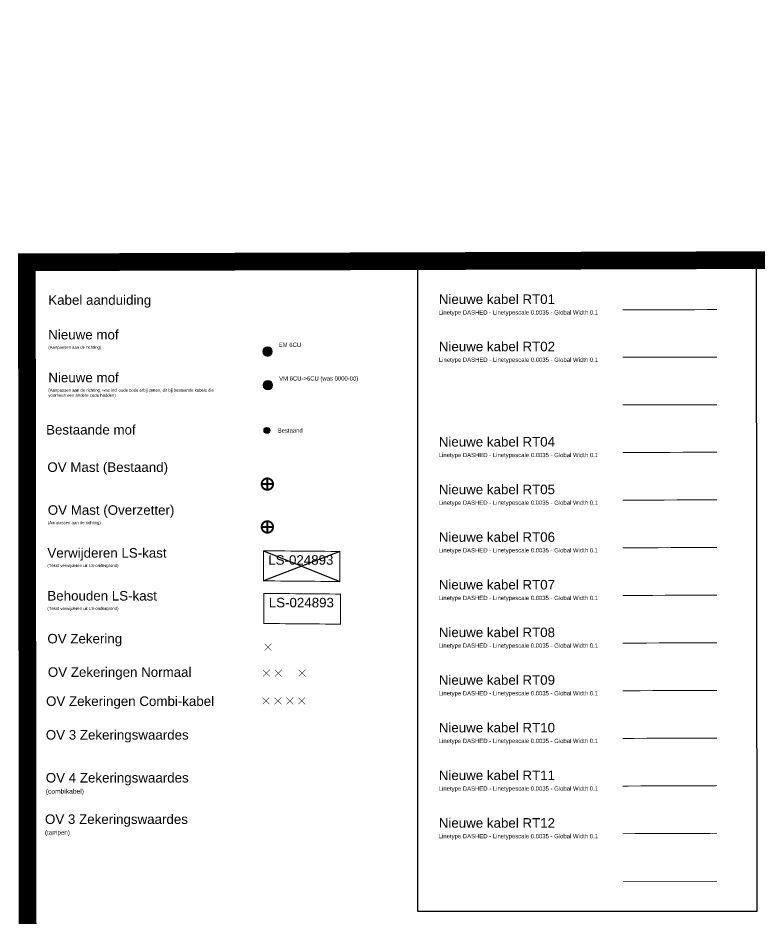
# Model space of a CAD drawing. Header units: metres. Extents: x 342 to 6270, y 11 to 2199.
# Drawn here: x 1016 to 1093.8, y 136.1 to 230.7 of the extents above; entities that cross this region are included whole.
import ezdxf
from ezdxf.enums import TextEntityAlignment as Align

# ---------------------------------------------------------------- set-up
doc = ezdxf.new("R2018")
doc.units = ezdxf.units.M
doc.linetypes.add('DASHED', pattern=[0.75, 0.5, -0.25])
for name, color, linetype, lineweight in [('01 - Bestaande kabel', 125, 'Continuous', 0), ('01 - Bestaande OV mast', 125, 'Continuous', 0), ('Aansluiting LS K01', 120, 'DASHED', 0), ('Aansluiting LS K02', 52, 'DASHED', 0), ('Aansluiting LS K03', 5, 'DASHED', 0), ('Aansluiting LS K06', 30, 'DASHED', 0), ('Aansluiting LS K07', 252, 'DASHED', 0), ('Aansluiting LS K08', 244, 'DASHED', 0), ('Aansluiting LS K09', 104, 'DASHED', 0), ('Aansluiting LS K10', 1, 'DASHED', 0), ('Aansluiting LS K11', 190, 'DASHED', 0), ('Aansluiting LS K12', 201, 'DASHED', 0), ('Knooppunt LS AM', 7, 'Continuous', 0)]:
    doc.layers.add(name, color=color, linetype=linetype, lineweight=lineweight)
doc.layers.add('01 - Station', color=7, linetype='Continuous')
doc.layers.add('Aansluiting LS K04', color=3, linetype='DASHED', lineweight=0, true_color=0x00f000)
doc.layers.add('Aansluiting LS K05', color=6, linetype='DASHED', lineweight=0, true_color=0xeb00eb)
doc.styles.get("Standard").update_dxf_attribs({"font": 'arial.ttf'})
doc.styles.add('TM-0.5', font='', dxfattribs={"height": 0.5})
doc.styles.get('TM-0.5').set_extended_font_data('Arial Nova Light')

# ---------------------------------------------------------------- blocks, each defined once
blk = doc.blocks.new('Lampie')
at = {"const_width": 0.2}
blk.add_lwpolyline([(-0.599, 0.03, 1.031433), (0.6, 0.009, 0.965968)], format="xyb", close=True, dxfattribs=at)
for points in [[(-0.6, 0.001), (0.6, 0.001)], [(0, 0.599), (0, -0.599)]]:
    blk.add_lwpolyline(points, dxfattribs=at)
blk = doc.blocks.new('*U205')
h = blk.add_hatch(color=0)
h.dxf.hatch_style = 1
h.paths.add_polyline_path([(0, 0.5), (0, -0.5, 0.414214), (0.5, 0, 0.414214)])
at = {"layer": '01 - Bestaande kabel'}
h = blk.add_hatch(color=256, dxfattribs=at)
h.dxf.hatch_style = 1
h.paths.add_polyline_path([(-0.5, 0, 0.414214), (0, -0.5), (0, 0.5, 0.414214)])
blk.add_lwpolyline([(0, 0.5), (0, -0.5)], dxfattribs=at)
at = {"layer": '01 - Station'}
blk.add_lwpolyline([(0, 0.5), (0, -0.5)], dxfattribs=at)
at = {"layer": 'Knooppunt LS AM'}
blk.add_circle((0, 0), 0.5, dxfattribs=at)
blk.add_attdef('MOF_TEKST', text='', height=0.45).set_placement((1.177, 0.933), align=Align.TOP_LEFT)
blk = doc.blocks.new('NIEUWE MOF')
h = blk.add_hatch(color=0)
h.dxf.hatch_style = 1
edge = h.paths.add_edge_path()
edge.add_arc((0, 0), 0.5, 0, 360)
at = {"layer": 'Knooppunt LS AM'}
blk.add_circle((0, 0), 0.5, dxfattribs=at)
blk.add_attdef('MOF_TEKST', text='', height=0.45).set_placement((1.177, 0.933), align=Align.TOP_LEFT)
blk = doc.blocks.new('BESTAANDE MOF')
at = {"layer": '01 - Bestaande kabel', "transparency": 33554687}
h = blk.add_hatch(color=256, dxfattribs=at)
h.dxf.hatch_style = 1
edge = h.paths.add_edge_path()
edge.add_arc((0, 0), 0.305, 0, 360)
at = {"color": 7, "true_color": 0xffffff}
blk.add_circle((0, 0), 0.305, dxfattribs=at)
blk.add_attdef('MOF_TEKST', text='', height=0.45, dxfattribs=at).set_placement((1.13, 0.212), align=Align.TOP_LEFT)
blk = doc.blocks.new('Zekering')
at = {"color": 0, "linetype": 'Continuous', "const_width": 0.05}
for points in [[(-0.364, 0.343), (0.353, -0.354)], [(-0.354, -0.354), (0.354, 0.354)]]:
    blk.add_lwpolyline(points, dxfattribs=at)
blk = doc.blocks.new('LS KAST VERWIJDEREN')
at = {"layer": '01 - Station', "const_width": 0.1}
blk.add_lwpolyline([(-4.014, 1.612), (4.014, 1.545), (4.014, -1.612), (-4.014, -1.545)], close=True, dxfattribs=at)
at = {"layer": '01 - Station'}
for points in [[(-4.014, 1.612), (4.014, -1.612)], [(4.014, 1.545), (-4.014, -1.545)]]:
    blk.add_lwpolyline(points, dxfattribs=at)
blk.add_attdef('LS_KAST', (-3.508, 0.15), '', height=1)
blk = doc.blocks.new('LS KAST BEHOUDEN')
at = {"layer": '01 - Station', "const_width": 0.1}
blk.add_lwpolyline([(-4.014, 1.612), (4.014, 1.545), (4.014, -1.612), (-4.014, -1.545)], close=True, dxfattribs=at)
blk.add_attdef('LS_KAST', (-3.508, 0.15), '', height=1)
blk = doc.blocks.new('OV Combi')
for p in [(0, 0), (1.25, 0), (2.5, 0), (3.75, 0)]:
    blk.add_blockref('Zekering', p)
blk = doc.blocks.new('OV Normaal')
at = {"color": 0}
for p in [(0.005, 0.005), (1.255, 0.005), (3.755, 0.005)]:
    blk.add_blockref('Zekering', p, dxfattribs=at)

msp = doc.modelspace()

# ---------------------------------------------------------------- linework, layer by layer
msp.add_lwpolyline([(1057.91407, 205.21048), (1057.91407, 136.94292), (1093.54502, 136.94292), (1093.45919, 205.25769)])
at = {"layer": '01 - Bestaande kabel', "const_width": 0.1}
msp.add_lwpolyline([(1079.4567, 140.05792), (1089.33089, 140.05792)], dxfattribs=at)
at = {"layer": 'Aansluiting LS K01', "ltscale": 0.0035, "const_width": 0.1}
msp.add_lwpolyline([(1079.44716, 200.01995), (1089.33089, 200.05767)], dxfattribs=at)
at = {"layer": 'Aansluiting LS K02', "ltscale": 0.0035, "const_width": 0.1}
msp.add_lwpolyline([(1079.44716, 195.05767), (1089.33089, 195.05767)], dxfattribs=at)
at = {"layer": 'Aansluiting LS K03', "ltscale": 0.0035, "const_width": 0.1}
msp.add_lwpolyline([(1079.44716, 190.05767), (1089.33089, 190.05767)], dxfattribs=at)
at = {"layer": 'Aansluiting LS K04', "ltscale": 0.0035, "const_width": 0.1}
msp.add_lwpolyline([(1079.44716, 185.05767), (1089.33089, 185.09538)], dxfattribs=at)
at = {"layer": 'Aansluiting LS K05', "ltscale": 0.0035, "const_width": 0.1}
msp.add_lwpolyline([(1079.44716, 180.05767), (1089.33089, 180.09538)], dxfattribs=at)
at = {"layer": 'Aansluiting LS K06', "ltscale": 0.0035, "const_width": 0.1}
msp.add_lwpolyline([(1079.44716, 175.05767), (1089.33089, 175.09538)], dxfattribs=at)
at = {"layer": 'Aansluiting LS K07', "ltscale": 0.0035, "const_width": 0.1}
msp.add_lwpolyline([(1079.44716, 170.05767), (1089.33089, 170.09538)], dxfattribs=at)
at = {"layer": 'Aansluiting LS K08', "ltscale": 0.0035, "const_width": 0.1}
msp.add_lwpolyline([(1079.44716, 165.05762), (1089.33089, 165.09534)], dxfattribs=at)
at = {"layer": 'Aansluiting LS K09', "linetype": 'Continuous', "const_width": 1.85405}
msp.add_lwpolyline([(1173.69977, 205.47881), (1173.84473, 78.18555), (1017.09767, 77.68672), (1016.94729, 205.02546), (1173.69977, 205.47881)], dxfattribs=at)
at = {"layer": 'Aansluiting LS K09', "ltscale": 0.0035, "const_width": 0.1}
msp.add_lwpolyline([(1079.44716, 160.05788), (1089.33089, 160.0956)], dxfattribs=at)
at = {"layer": 'Aansluiting LS K10', "ltscale": 0.0035, "const_width": 0.1}
msp.add_lwpolyline([(1079.44716, 155.05788), (1089.33089, 155.0956)], dxfattribs=at)
at = {"layer": 'Aansluiting LS K11', "ltscale": 0.0035, "const_width": 0.1}
msp.add_lwpolyline([(1079.44716, 150.05788), (1089.33089, 150.0956)], dxfattribs=at)
at = {"layer": 'Aansluiting LS K12', "ltscale": 0.0035, "const_width": 0.1}
msp.add_lwpolyline([(1079.44716, 145.05788), (1089.33089, 145.0956)], dxfattribs=at)

# ---------------------------------------------------------------- block references
ref = msp.add_blockref('BESTAANDE MOF', (1042.12446, 187.38456))
lines = msp.add_mtext('Bestaand', dxfattribs={"insert": (1043.25467, 187.5968), "char_height": 0.45, "attachment_point": 1, "bg_fill": 3, "box_fill_scale": 1.5, "bg_fill_color": 256, "bg_fill_transparency": 0})
ref.add_attrib('MOF_TEKST', '', (1043.25467, 187.5968)).embed_mtext(lines)
for name, p in [('LS KAST VERWIJDEREN', (1045.76933, 173.13392)), ('LS KAST BEHOUDEN', (1045.82304, 168.65992))]:
    msp.add_blockref(name, p).add_auto_attribs({'LS_KAST': 'LS-024893'})
at = {"layer": '01 - Bestaande OV mast'}
msp.add_blockref('Lampie', (1042.16695, 181.74638), dxfattribs=at)
at = {"layer": 'Aansluiting LS K01'}
ref = msp.add_blockref('NIEUWE MOF', (1089.31181, 200.0576), dxfattribs=dict(at, xscale=0.0190792969249287, yscale=7.28049743373e-05, zscale=0.0190792969249287))
lines = msp.add_mtext('\\W262.0603;EM 150Al (was ????-??)', dxfattribs={"layer": '0', "insert": (1089.33426, 200.05766), "char_height": 0.0000328, "attachment_point": 1, "bg_fill": 3, "box_fill_scale": 1.5, "bg_fill_color": 256, "bg_fill_transparency": 0})
ref.add_attrib('MOF_TEKST', '', (1089.33426, 200.05766)).embed_mtext(lines)
at = {"layer": 'Aansluiting LS K05'}
ref = msp.add_blockref('NIEUWE MOF', (1042.18681, 195.65359), dxfattribs=at)
lines = msp.add_mtext('EM 6CU', dxfattribs={"layer": '0', "insert": (1043.36355, 196.58692), "char_height": 0.45, "attachment_point": 1, "bg_fill": 3, "box_fill_scale": 1.5, "bg_fill_color": 256, "bg_fill_transparency": 0})
ref.add_attrib('MOF_TEKST', '', (1043.36355, 196.58692)).embed_mtext(lines)
ref = msp.add_blockref('*U205', (1042.22383, 192.12514), dxfattribs=at)
lines = msp.add_mtext('VM 6CU->6CU (was 0000-00)', dxfattribs={"layer": '0', "insert": (1043.40057, 193.05848), "char_height": 0.45, "attachment_point": 1, "bg_fill": 3, "box_fill_scale": 1.5, "bg_fill_color": 256, "bg_fill_transparency": 0})
ref.add_attrib('MOF_TEKST', '', (1043.40057, 193.05848)).embed_mtext(lines)
for name, p in [('Lampie', (1042.16695, 177.24637)), ('Zekering', (1042.24619, 164.63837)), ('OV Normaal', (1042.06906, 161.90876)), ('OV Combi', (1042.02891, 158.99663))]:
    msp.add_blockref(name, p, dxfattribs=at)

# ---------------------------------------------------------------- texts
at = {"char_height": 1, "attachment_point": 1, "style": 'TM-0.5'}
for s, width, heights, insert in [('Kabel aanduiding', 18.9857139, [0], (1019.19211, 201.56482)), ('Nieuwe kabel RT01\\P{\\H0.44538x;Linetype DASHED - Linetypescale 0.0035 - Global Width 0.1}', 18.9857139, [0], (1060.14659, 201.64962)), ('Nieuwe mof^J{\\H0.31813x;(Aanpassen aan de richting)}', 18.9857139, [3.29038], (1019.19211, 197.92783)), ('Nieuwe kabel RT02\\P{\\H0.44538x;Linetype DASHED - Linetypescale 0.0035 - Global Width 0.1}', 18.9857139, [0], (1060.15032, 196.68616)), ('Nieuwe mof\\P{\\H0.31813x;(Aanpassen aan de richting, was incl oude code erbij zetten, dit bij bestaande kabels die voorheen een andere code hadden)}', 18.9857139, [0], (1019.20048, 193.42814)), ('Bestaande mof', 18.9857139, [0], (1018.96229, 187.94993)), ('Nieuwe kabel RT04\\P{\\H0.44538x;Linetype DASHED - Linetypescale 0.0035 - Global Width 0.1}', 18.9857139, [0], (1060.14659, 186.68733)), ('OV Mast (Bestaand)', 18.9857139, [0], (1019.09767, 184.02445)), ('Nieuwe kabel RT05\\P{\\H0.44538x;Linetype DASHED - Linetypescale 0.0035 - Global Width 0.1}', 18.9857139, [0], (1060.14659, 181.68733)), ('OV Mast (Overzetter)\\P{\\H0.31813x;(Aanpassen aan de richting)}', 19.473718, [0], (1019.14128, 179.52424)), ('Nieuwe kabel RT06\\P{\\H0.44538x;Linetype DASHED - Linetypescale 0.0035 - Global Width 0.1}', 18.9857139, [0], (1060.14659, 176.68733)), ('Verwijderen LS-kast\\P{\\H0.31813x;(Tekst verwijderen uit LS-ondergrond)}', 21.5215004, [0], (1019.09758, 175.02445)), ('Nieuwe kabel RT07\\P{\\H0.44538x;Linetype DASHED - Linetypescale 0.0035 - Global Width 0.1}', 18.9857139, [0], (1060.14659, 171.68733)), ('Behouden LS-kast\\P{\\H0.31813x;(Tekst verwijderen uit LS-ondergrond)}', 18.9857139, [0], (1019.09758, 170.52445)), ('Nieuwe kabel RT08\\P{\\H0.44538x;Linetype DASHED - Linetypescale 0.0035 - Global Width 0.1}', 18.9857139, [0], (1060.14659, 166.68728)), ('OV Zekering', 18.9857139, [0], (1019.09773, 166.02445)), ('OV Zekeringen Normaal', 18.9857139, [0], (1019.14701, 162.51731)), ('Nieuwe kabel RT09\\P{\\H0.44538x;Linetype DASHED - Linetypescale 0.0035 - Global Width 0.1}', 18.9857139, [0], (1060.14659, 161.68754)), ('OV Zekeringen Combi-kabel', 18.9857139, [0], (1018.95915, 159.46535)), ('Nieuwe kabel RT10\\P{\\H0.44538x;Linetype DASHED - Linetypescale 0.0035 - Global Width 0.1}', 18.9857139, [0], (1060.14659, 156.68754)), ('OV 3 Zekeringswaardes', 21.6030452, [0], (1018.93382, 155.92975)), ('OV 4 Zekeringswaardes\\P{\\H0.5x;(combikabel)}', 21.9763001, [0], (1018.93382, 151.42975)), ('Nieuwe kabel RT11\\P{\\H0.44538x;Linetype DASHED - Linetypescale 0.0035 - Global Width 0.1}', 18.9857139, [0], (1060.14659, 151.68754)), ('OV 3 Zekeringswaardes\\P{\\H0.46667x;(tampen)}', 21.6030452, [0], (1018.85119, 147.08013)), ('Nieuwe kabel RT12\\P{\\H0.44538x;Linetype DASHED - Linetypescale 0.0035 - Global Width 0.1}', 18.9857139, [0], (1060.14659, 146.68754))]:
    msp.add_mtext_dynamic_manual_height_columns(s, width=width, gutter_width=23.74305, heights=heights, dxfattribs=dict(at, insert=insert))

doc.saveas('drawing.dxf')
